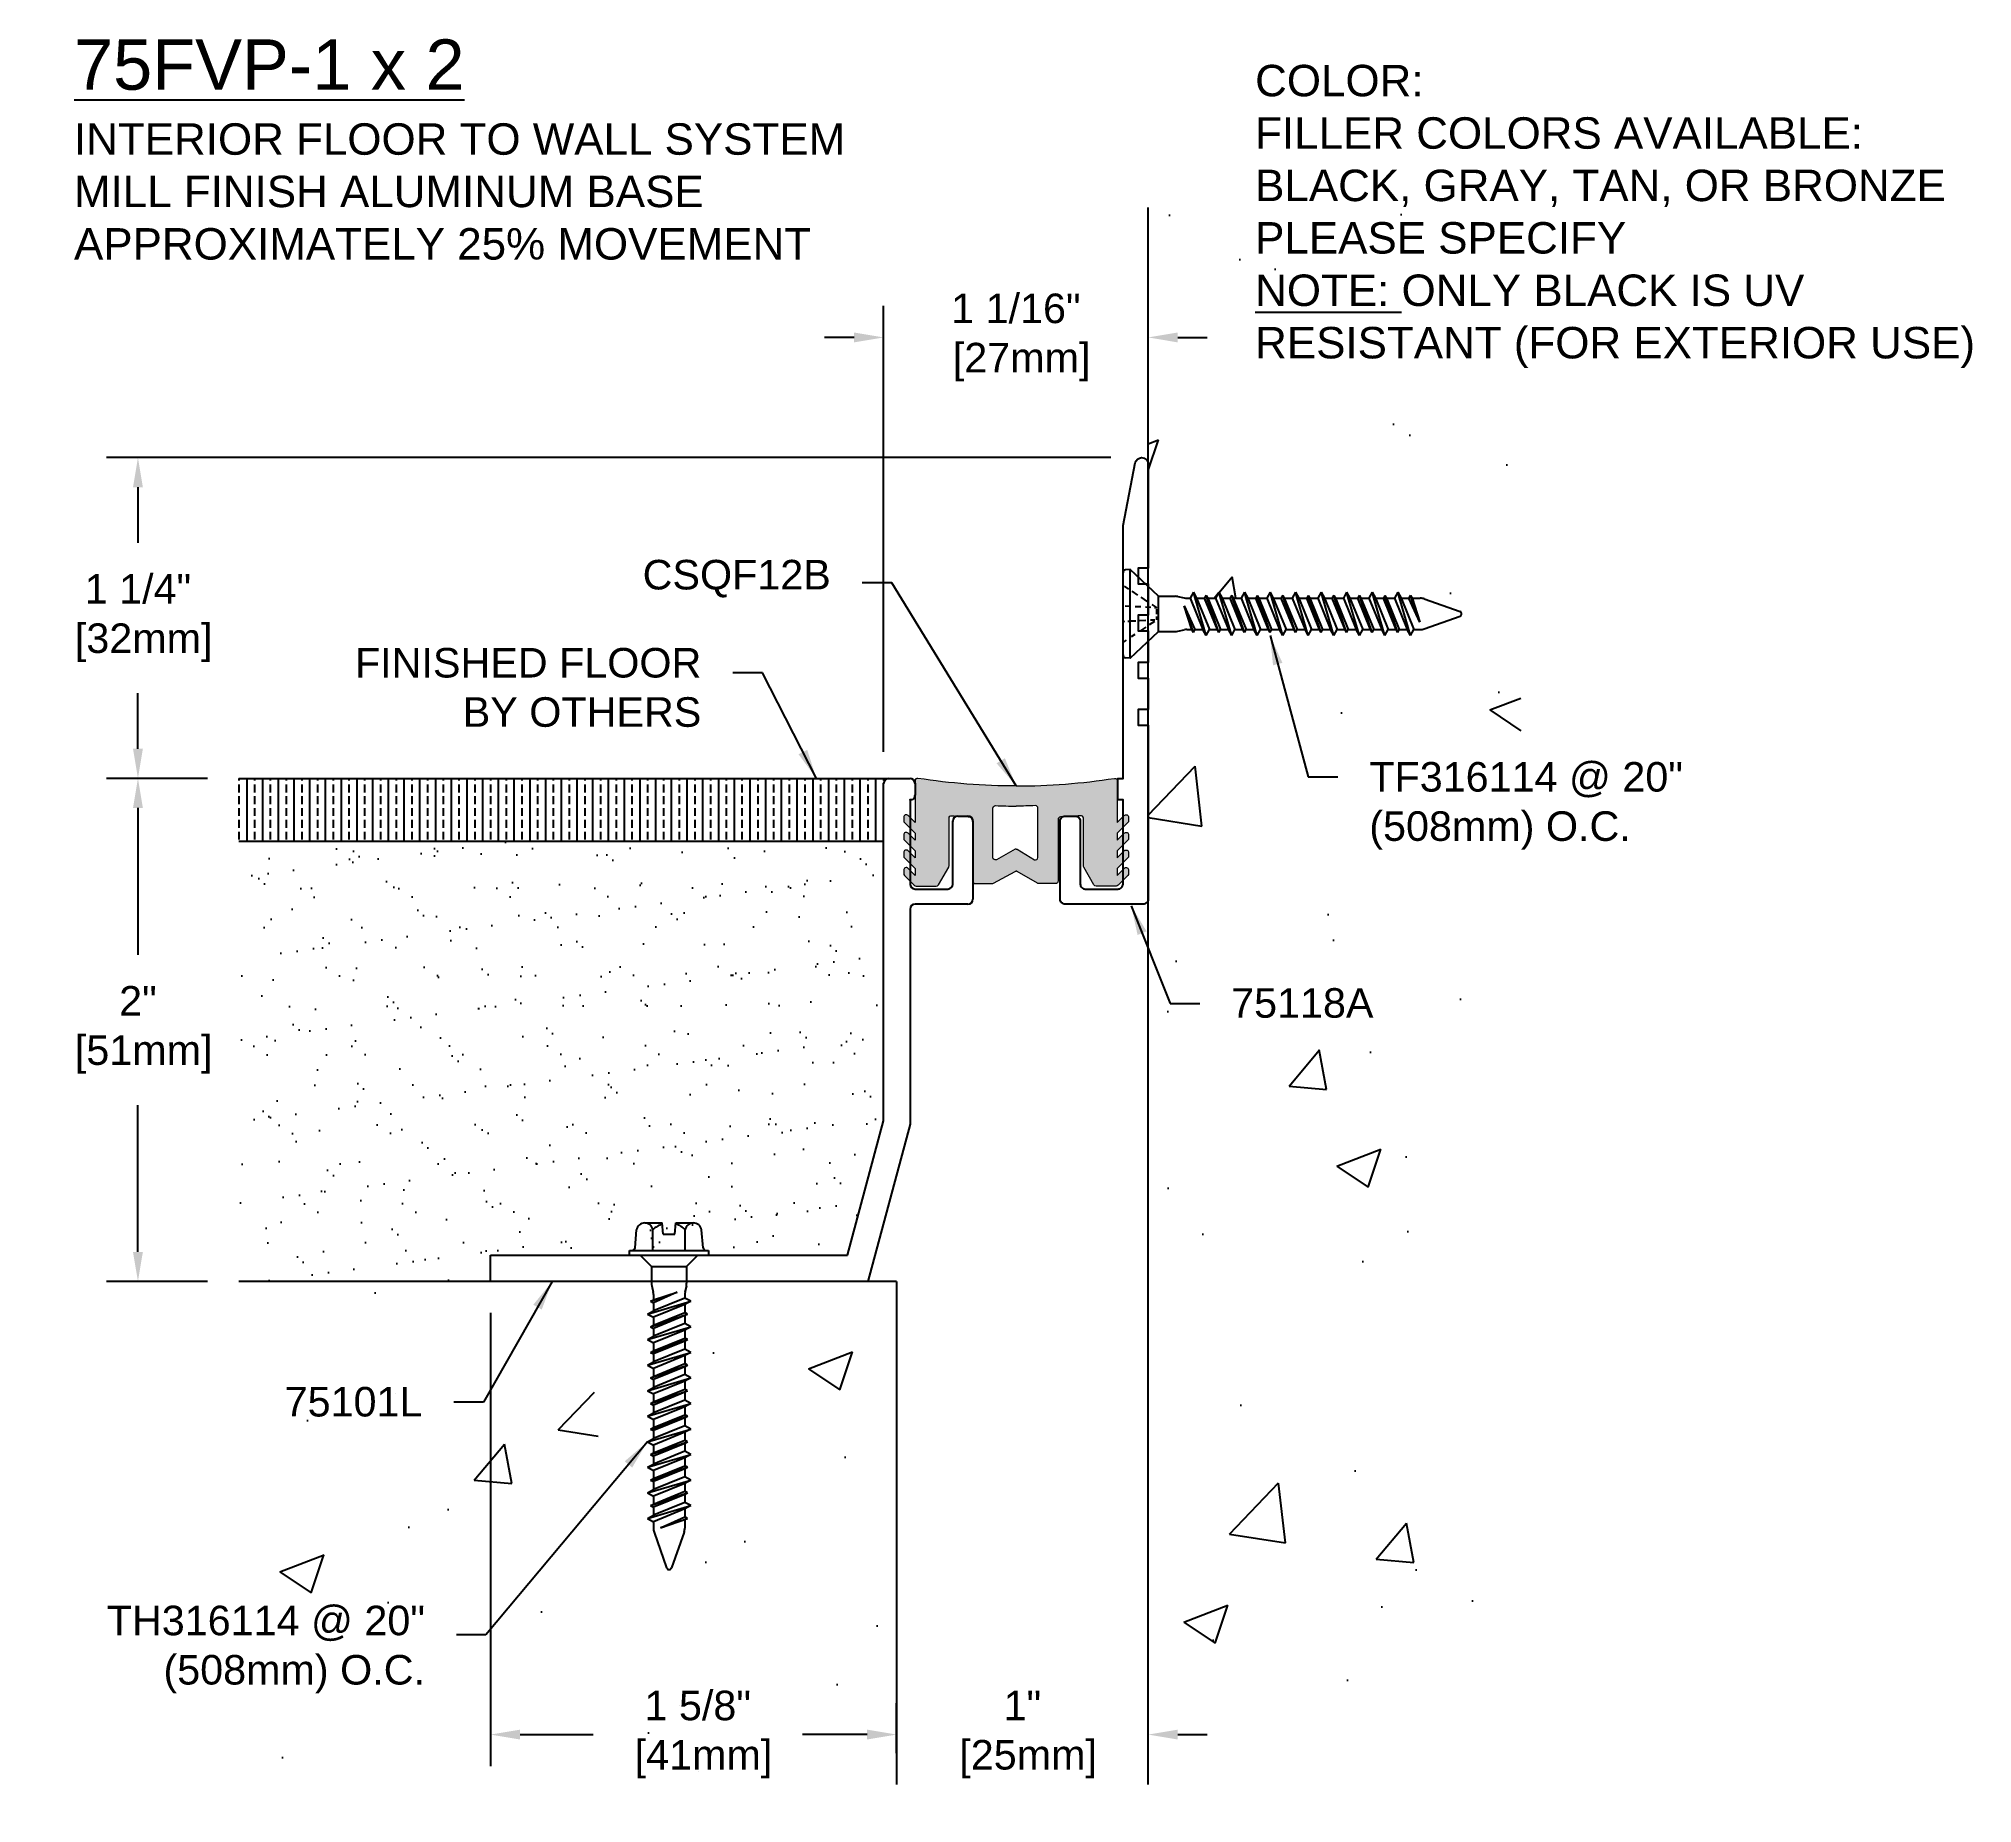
# Model space of a CAD drawing. Header units: inches. Extents: x 2.61 to 10.3, y 3.89 to 10.9.
import ezdxf

# ---------------------------------------------------------------- set-up
doc = ezdxf.new("R2010")
doc.units = ezdxf.units.IN
doc.header["$MEASUREMENT"] = 0
for name, color, linetype in [('Anchors', 4, 'Continuous'), ('Conditions', 1, 'Continuous'), ('Dimensions', 3, 'Continuous'), ('Fillers', 2, 'Continuous'), ('Metals', 7, 'Continuous'), ('Text', 2, 'Continuous')]:
    doc.layers.add(name, color=color, linetype=linetype)
doc.styles.add('ARIAL', font='arial.ttf')
doc.dimstyles.new('ARIAL', dxfattribs={"dimtxt": 0.1175, "dimasz": 0.1175, "dimexe": 0.125, "dimexo": 0.125, "dimgap": 0.125, "dimtad": 0, "dimtih": 1, "dimtoh": 1, "dimdec": 4, "dimzin": 0, "dimdsep": 46, "dimlunit": 4, "dimtxsty": 'ARIAL', "dimcen": 0.09, "dimadec": 0, "dimazin": 0, "dimtfac": 1, "dimtdec": 4, "dimtofl": 0, "dimtmove": 0, "dimatfit": 3, "dimfxl": 0, "dimfrac": 2, "dimtolj": 1, "dimtzin": 0, "dimarcsym": 0})

# ---------------------------------------------------------------- blocks, each defined once
blk = doc.blocks.new('75101L')
for p, q in [((4.9591, 5.5495), (5.0441, 5.5495)), ((4.9391, 4.1885), (4.9391, 5.5295)), ((5.0541, 5.4645), (5.0441, 5.4645)), ((5.0441, 5.4645), (5.0441, 5.1295)), ((5.0582, 5.4687), (5.0541, 5.4645)), ((5.0641, 5.5295), (5.0641, 5.4828)), ((5.2341, 5.3995), (5.2741, 5.3995)), ((5.2141, 5.1295), (5.2141, 5.3795)), ((5.2941, 5.3795), (5.2941, 5.0695)), ((5.0641, 5.1095), (5.1941, 5.1095)), ((5.0441, 5.0295), (5.0441, 4.1747)), ((5.2741, 5.0495), (5.0641, 5.0495)), ((4.796, 3.6545), (4.9391, 4.1885)), ((5.0441, 4.1747), (4.8766, 3.5495)), ((3.3766, 3.5495), (3.3766, 3.6545)), ((3.3766, 3.6545), (3.8666, 3.6545)), ((3.8666, 3.6545), (4.796, 3.6545)), ((4.8766, 3.5495), (3.3766, 3.5495))]:
    blk.add_line(p, q)
for centre, start, end in [((4.9591, 5.5295), 90, 180), ((5.0441, 5.5295), 0, 90), ((5.0441, 5.4828), 315, 0), ((5.2341, 5.3795), 90, 180), ((5.2741, 5.3795), 0, 90), ((5.0641, 5.1295), 180, 270), ((5.1941, 5.1295), 270, 0), ((5.0641, 5.0295), 90, 180), ((5.2741, 5.0695), 270, 0)]:
    blk.add_arc(centre, 0.02, start, end)
for p in [(4.9391, 5.5295), (4.9391, 5.5295), (5.0441, 5.4645), (5.0441, 5.4645), (5.0641, 5.5295), (5.0641, 5.5295), (5.0641, 5.5295), (5.2141, 5.3795), (5.2141, 5.3795), (5.2141, 5.3795), (5.2941, 5.3795), (5.2941, 5.3795)]:
    blk.add_point(p)
blk = doc.blocks.new('TF316114')
for p, q in [((-0.1634, 0), (0.1634, 0)), ((-0.1042, -0.0127), (-0.1125, 0)), ((-0.1762, -0.0285), (-0.1747, -0.0103)), ((-0.1762, -0.0285), (0.1762, -0.0285)), ((-0.1762, -0.0285), (-0.0698, -0.141)), ((-0.0815, -0.0472), (-0.0915, -0.0321)), ((-0.0533, -0.0902), (-0.0691, -0.0662)), ((-0.0308, -0.0055), (-0.0311, -0.0002)), ((-0.0297, -0.0263), (-0.0301, -0.0195)), ((-0.0284, -0.051), (-0.0294, -0.0323)), ((-0.0263, -0.091), (-0.0277, -0.065)), ((0.0274, -0.0703), (0.0286, -0.0479)), ((0.0297, -0.0255), (0.0306, -0.0085)), ((0.0662, -0.0707), (0.0485, -0.0976)), ((0.0698, -0.141), (0.1762, -0.0285)), ((0.0898, -0.0346), (0.0746, -0.0579)), ((0.1095, -0.0045), (0.0979, -0.0223)), ((0.1762, -0.0285), (0.1747, -0.0103)), ((-0.0698, -0.141), (-0.0698, -0.2081)), ((-0.0698, -0.141), (0.0698, -0.141)), ((-0.0307, -0.1248), (-0.0441, -0.1044)), ((-0.0245, -0.1261), (-0.0253, -0.1097)), ((-0.024, -0.135), (-0.0107, -0.135)), ((-0.0018, -0.135), (0.0183, -0.135)), ((0.0373, -0.1147), (0.024, -0.135)), ((0.024, -0.135), (0.0245, -0.1246)), ((0.0253, -0.1104), (0.0264, -0.0896)), ((0.0698, -0.141), (0.0698, -0.2081)), ((-0.0687, -0.2177), (-0.0633, -0.2437)), ((0.0687, -0.2177), (0.0633, -0.2437)), ((-0.0863, -0.3304), (0.0862, -0.2796)), ((-0.0737, -0.2796), (0.0321, -0.2431)), ((-0.0737, -0.2796), (-0.0623, -0.2734)), ((-0.0737, -0.2796), (-0.0623, -0.2858)), ((0.0321, -0.2431), (-0.0623, -0.2858)), ((-0.0623, -0.2734), (0.0321, -0.2431)), ((-0.0623, -0.2533), (-0.0623, -0.2734)), ((0.0622, -0.2667), (-0.0623, -0.3175)), ((-0.0623, -0.2858), (-0.0623, -0.3175)), ((0.0622, -0.2925), (-0.0623, -0.3433)), ((0.0622, -0.2925), (0.0622, -0.3242)), ((0.0622, -0.2533), (0.0622, -0.2667)), ((0.0862, -0.2796), (0.0622, -0.2667)), ((0.0862, -0.2796), (0.0622, -0.2925)), ((-0.0863, -0.3304), (-0.0623, -0.3175)), ((-0.0863, -0.3304), (-0.0623, -0.3433)), ((-0.0863, -0.4319), (0.0862, -0.3812)), ((-0.0737, -0.3812), (0.0737, -0.3304)), ((-0.0737, -0.3812), (-0.0623, -0.375)), ((-0.0737, -0.3812), (-0.0623, -0.3873)), ((-0.0623, -0.375), (0.0622, -0.3242)), ((0.0622, -0.3365), (-0.0623, -0.3873)), ((-0.0623, -0.3433), (-0.0623, -0.375)), ((0.0622, -0.3682), (-0.0623, -0.419)), ((0.0737, -0.3304), (0.0622, -0.3242)), ((0.0737, -0.3304), (0.0622, -0.3365)), ((0.0622, -0.3365), (0.0622, -0.3682)), ((0.0862, -0.3812), (0.0622, -0.3682)), ((0.0862, -0.3812), (0.0622, -0.3941)), ((-0.0863, -0.4319), (-0.0623, -0.419)), ((-0.0863, -0.4319), (-0.0623, -0.4449)), ((-0.0737, -0.4827), (0.0737, -0.4319)), ((-0.0623, -0.3873), (-0.0623, -0.419)), ((0.0622, -0.3941), (-0.0623, -0.4449)), ((-0.0623, -0.4766), (0.0622, -0.4258)), ((0.0622, -0.4381), (-0.0623, -0.4889)), ((-0.0623, -0.4449), (-0.0623, -0.4766)), ((0.0622, -0.3941), (0.0622, -0.4258)), ((0.0737, -0.4319), (0.0622, -0.4258)), ((0.0737, -0.4319), (0.0622, -0.4381)), ((0.0622, -0.4381), (0.0622, -0.4698)), ((-0.0863, -0.5335), (0.0862, -0.4827)), ((-0.0863, -0.5335), (-0.0623, -0.5206)), ((-0.0863, -0.5335), (-0.0623, -0.5464)), ((-0.0737, -0.4827), (-0.0623, -0.4766)), ((-0.0737, -0.4827), (-0.0623, -0.4889)), ((-0.0737, -0.5843), (0.0737, -0.5335)), ((0.0622, -0.4698), (-0.0623, -0.5206)), ((-0.0623, -0.4889), (-0.0623, -0.5206)), ((0.0622, -0.4956), (-0.0623, -0.5464)), ((-0.0623, -0.5781), (0.0622, -0.5273)), ((0.0862, -0.4827), (0.0622, -0.4698)), ((0.0862, -0.4827), (0.0622, -0.4956)), ((0.0622, -0.4956), (0.0622, -0.5273)), ((0.0737, -0.5335), (0.0622, -0.5273)), ((0.0737, -0.5335), (0.0622, -0.5397)), ((-0.0863, -0.6351), (0.0862, -0.5843)), ((-0.0737, -0.5843), (-0.0623, -0.5781)), ((-0.0737, -0.5843), (-0.0623, -0.5904)), ((0.0622, -0.5397), (-0.0623, -0.5904)), ((-0.0623, -0.5464), (-0.0623, -0.5781)), ((0.0622, -0.5714), (-0.0623, -0.6221)), ((-0.0623, -0.5904), (-0.0623, -0.6221)), ((0.0622, -0.5972), (-0.0623, -0.648)), ((0.0622, -0.5397), (0.0622, -0.5714)), ((0.0862, -0.5843), (0.0622, -0.5714)), ((0.0862, -0.5843), (0.0622, -0.5972)), ((0.0622, -0.5972), (0.0622, -0.6289)), ((-0.0863, -0.6351), (-0.0623, -0.6221)), ((-0.0863, -0.6351), (-0.0623, -0.648)), ((-0.0863, -0.7366), (0.0862, -0.6858)), ((-0.0737, -0.6858), (0.0737, -0.6351)), ((-0.0737, -0.6858), (-0.0623, -0.6797)), ((-0.0737, -0.6858), (-0.0623, -0.692)), ((-0.0623, -0.6797), (0.0622, -0.6289)), ((0.0622, -0.6412), (-0.0623, -0.692)), ((-0.0623, -0.648), (-0.0623, -0.6797)), ((0.0622, -0.6729), (-0.0623, -0.7237)), ((0.0737, -0.6351), (0.0622, -0.6289)), ((0.0737, -0.6351), (0.0622, -0.6412)), ((0.0622, -0.6412), (0.0622, -0.6729)), ((0.0862, -0.6858), (0.0622, -0.6729)), ((0.0862, -0.6858), (0.0622, -0.6988)), ((-0.0863, -0.7366), (-0.0623, -0.7237)), ((-0.0863, -0.7366), (-0.0623, -0.7495)), ((-0.0737, -0.7874), (0.0737, -0.7366)), ((-0.0623, -0.692), (-0.0623, -0.7237)), ((0.0622, -0.6988), (-0.0623, -0.7495)), ((-0.0623, -0.7812), (0.0622, -0.7305)), ((0.0622, -0.7428), (-0.0623, -0.7936)), ((-0.0623, -0.7495), (-0.0623, -0.7812)), ((0.0622, -0.6988), (0.0622, -0.7305)), ((0.0737, -0.7366), (0.0622, -0.7305)), ((0.0737, -0.7366), (0.0622, -0.7428)), ((0.0622, -0.7428), (0.0622, -0.7745)), ((-0.0863, -0.8382), (0.0862, -0.7874)), ((-0.0863, -0.8382), (-0.0623, -0.8253)), ((-0.0863, -0.8382), (-0.0623, -0.8511)), ((-0.0737, -0.7874), (-0.0623, -0.7812)), ((-0.0737, -0.7874), (-0.0623, -0.7936)), ((-0.0737, -0.889), (0.0737, -0.8382)), ((0.0622, -0.7745), (-0.0623, -0.8253)), ((-0.0623, -0.7936), (-0.0623, -0.8253)), ((0.0622, -0.8003), (-0.0623, -0.8511)), ((-0.0623, -0.8828), (0.0622, -0.832)), ((0.0622, -0.8444), (-0.0623, -0.8951)), ((0.0862, -0.7874), (0.0622, -0.7745)), ((0.0862, -0.7874), (0.0622, -0.8003)), ((0.0622, -0.8003), (0.0622, -0.832)), ((0.0737, -0.8382), (0.0622, -0.832)), ((0.0737, -0.8382), (0.0622, -0.8444)), ((0.0622, -0.8444), (0.0622, -0.876)), ((-0.0863, -0.9397), (0.0862, -0.889)), ((-0.0737, -0.889), (-0.0623, -0.8828)), ((-0.0737, -0.889), (-0.0623, -0.8951)), ((-0.0623, -0.8511), (-0.0623, -0.8828)), ((0.0622, -0.876), (-0.0623, -0.9268)), ((-0.0623, -0.8951), (-0.0623, -0.9268)), ((0.0622, -0.9019), (-0.0623, -0.9527)), ((0.0862, -0.889), (0.0622, -0.876)), ((0.0862, -0.889), (0.0622, -0.9019)), ((0.0622, -0.9019), (0.0622, -0.9336)), ((-0.0863, -0.9397), (-0.0623, -0.9268)), ((-0.0863, -0.9397), (-0.0623, -0.9527)), ((-0.0863, -1.0413), (0.0862, -0.9905)), ((-0.0737, -0.9905), (0.0737, -0.9397)), ((-0.0737, -0.9905), (-0.0623, -0.9844)), ((-0.0737, -0.9905), (-0.0623, -0.9967)), ((-0.0623, -0.9844), (0.0622, -0.9336)), ((0.0622, -0.9459), (-0.0623, -0.9967)), ((-0.0623, -0.9527), (-0.0623, -0.9844)), ((0.0622, -0.9776), (-0.0623, -1.0284)), ((-0.0623, -0.9967), (-0.0623, -1.0284)), ((0.0737, -0.9397), (0.0622, -0.9336)), ((0.0737, -0.9397), (0.0622, -0.9459)), ((0.0622, -0.9459), (0.0622, -0.9776)), ((0.0862, -0.9905), (0.0622, -0.9776)), ((0.0862, -0.9905), (0.0622, -1.0035)), ((-0.0863, -1.0413), (-0.0623, -1.0284)), ((-0.0863, -1.0413), (-0.0623, -1.0542)), ((-0.0737, -1.0921), (0.0737, -1.0413)), ((0.0622, -1.0035), (-0.0623, -1.0542)), ((-0.0623, -1.0859), (0.0622, -1.0351)), ((0.0622, -1.0475), (-0.0623, -1.0983)), ((-0.0623, -1.0542), (-0.0623, -1.0859)), ((0.0622, -1.0035), (0.0622, -1.0351)), ((0.0737, -1.0413), (0.0622, -1.0351)), ((0.0737, -1.0413), (0.0622, -1.0475)), ((0.0622, -1.0475), (0.0622, -1.0792)), ((-0.0863, -1.1429), (0.0862, -1.0921)), ((-0.0863, -1.1429), (-0.0623, -1.13)), ((-0.0863, -1.1429), (-0.0623, -1.1558)), ((-0.0737, -1.0921), (-0.0623, -1.0859)), ((-0.0737, -1.0921), (-0.0623, -1.0983)), ((0.0622, -1.0792), (-0.0623, -1.13)), ((-0.0623, -1.0983), (-0.0623, -1.13)), ((0.0622, -1.105), (-0.0623, -1.1558)), ((-0.0335, -1.1798), (0.0622, -1.1367)), ((-0.0335, -1.1798), (0.0737, -1.1429)), ((0.0622, -1.149), (-0.0335, -1.1798)), ((0.0862, -1.0921), (0.0622, -1.0792)), ((0.0862, -1.0921), (0.0622, -1.105)), ((0.0622, -1.105), (0.0622, -1.1367)), ((0.0737, -1.1429), (0.0622, -1.1367)), ((0.0737, -1.1429), (0.0622, -1.149)), ((0.0622, -1.149), (0.0622, -1.1817)), ((-0.0623, -1.1558), (-0.0623, -1.1817)), ((-0.0596, -1.197), (-0.0096, -1.3398)), ((0.0596, -1.197), (0.0096, -1.3398))]:
    blk.add_line(p, q)
for centre, radius, start, end in [((-0.1634, -0.0113), 0.0112, 90, 175), ((0.1634, -0.0113), 0.0112, 5, 90), ((-0.0233, -0.2081), 0.0465, 180, 191.9357), ((0.0233, -0.2081), 0.0465, 348.0643, 0), ((-0.1088, -0.2533), 0.0465, 0, 11.9357), ((0.1087, -0.2533), 0.0465, 168.0643, 180), ((-0.0158, -1.1817), 0.0465, 180, 199.30575), ((0.0158, -1.1817), 0.0465, 340.69425, 0), ((0, -1.3354), 0.0106, 204.10008, 335.89992)]:
    blk.add_arc(centre, radius, start, end)
blk = doc.blocks.new('TH316114')
for p, q in [((-0.1352, 0.029), (-0.129, 0.1001)), ((-0.0968, 0.1275), (-0.0272, 0.1275)), ((-0.0645, 0.0187), (-0.0645, 0.1001)), ((-0.0232, 0.0825), (-0.0272, 0.1275)), ((-0.0232, 0.0825), (0.0233, 0.0825)), ((0.0233, 0.0825), (0.0272, 0.1275)), ((0.0272, 0.1275), (0.0967, 0.1275)), ((0.0645, 0.0187), (0.0645, 0.1001)), ((0.1352, 0.029), (0.129, 0.1001)), ((-0.1568, 0), (-0.1568, 0.0187)), ((-0.1568, 0.0187), (0.1568, 0.0187)), ((-0.1568, 0), (0.1568, 0)), ((-0.1148, 0), (-0.0698, -0.045)), ((0.1148, 0), (0.0698, -0.045)), ((0.1568, 0.0187), (0.1568, 0)), ((-0.0698, -0.045), (-0.0698, -0.1121)), ((-0.0698, -0.045), (0.0698, -0.045)), ((0.0698, -0.045), (0.0698, -0.1121)), ((-0.0737, -0.1836), (0.0321, -0.1471)), ((-0.0687, -0.1217), (-0.0633, -0.1477)), ((-0.0623, -0.1774), (0.0321, -0.1471)), ((0.0321, -0.1471), (-0.0623, -0.1898)), ((0.0687, -0.1217), (0.0633, -0.1477)), ((-0.0862, -0.2344), (0.0863, -0.1836)), ((-0.0862, -0.2344), (-0.0623, -0.2215)), ((-0.0737, -0.1836), (-0.0623, -0.1774)), ((-0.0737, -0.1836), (-0.0623, -0.1898)), ((-0.0623, -0.1573), (-0.0623, -0.1774)), ((0.0623, -0.1707), (-0.0623, -0.2215)), ((-0.0623, -0.1898), (-0.0623, -0.2215)), ((0.0623, -0.1965), (-0.0623, -0.2473)), ((-0.0623, -0.279), (0.0623, -0.2282)), ((0.0623, -0.1573), (0.0623, -0.1707)), ((0.0863, -0.1836), (0.0623, -0.1707)), ((0.0863, -0.1836), (0.0623, -0.1965)), ((0.0623, -0.1965), (0.0623, -0.2282)), ((0.0737, -0.2344), (0.0623, -0.2282)), ((-0.0862, -0.2344), (-0.0623, -0.2473)), ((-0.0862, -0.3359), (0.0863, -0.2852)), ((-0.0737, -0.2852), (0.0737, -0.2344)), ((-0.0737, -0.2852), (-0.0623, -0.279)), ((-0.0737, -0.2852), (-0.0623, -0.2913)), ((0.0623, -0.2405), (-0.0623, -0.2913)), ((-0.0623, -0.2473), (-0.0623, -0.279)), ((0.0623, -0.2722), (-0.0623, -0.323)), ((-0.0623, -0.2913), (-0.0623, -0.323)), ((0.0623, -0.2981), (-0.0623, -0.3489)), ((0.0737, -0.2344), (0.0623, -0.2405)), ((0.0623, -0.2405), (0.0623, -0.2722)), ((0.0863, -0.2852), (0.0623, -0.2722)), ((0.0863, -0.2852), (0.0623, -0.2981)), ((0.0623, -0.2981), (0.0623, -0.3298)), ((-0.0862, -0.3359), (-0.0623, -0.323)), ((-0.0862, -0.3359), (-0.0623, -0.3489)), ((-0.0737, -0.3867), (0.0737, -0.3359)), ((-0.0737, -0.3867), (-0.0623, -0.3806)), ((-0.0623, -0.3806), (0.0623, -0.3298)), ((0.0623, -0.3421), (-0.0623, -0.3929)), ((-0.0623, -0.3489), (-0.0623, -0.3806)), ((0.0623, -0.3738), (-0.0623, -0.4246)), ((0.0737, -0.3359), (0.0623, -0.3298)), ((0.0737, -0.3359), (0.0623, -0.3421)), ((0.0623, -0.3421), (0.0623, -0.3738)), ((0.0863, -0.3867), (0.0623, -0.3738)), ((-0.0862, -0.4375), (0.0863, -0.3867)), ((-0.0862, -0.4375), (-0.0623, -0.4246)), ((-0.0862, -0.4375), (-0.0623, -0.4504)), ((-0.0737, -0.3867), (-0.0623, -0.3929)), ((-0.0737, -0.4883), (0.0737, -0.4375)), ((-0.0623, -0.3929), (-0.0623, -0.4246)), ((0.0623, -0.3996), (-0.0623, -0.4504)), ((-0.0623, -0.4821), (0.0623, -0.4313)), ((0.0623, -0.4437), (-0.0623, -0.4944)), ((-0.0623, -0.4504), (-0.0623, -0.4821)), ((0.0863, -0.3867), (0.0623, -0.3996)), ((0.0623, -0.3996), (0.0623, -0.4313)), ((0.0737, -0.4375), (0.0623, -0.4313)), ((0.0737, -0.4375), (0.0623, -0.4437)), ((0.0623, -0.4437), (0.0623, -0.4754)), ((-0.0862, -0.5391), (0.0863, -0.4883)), ((-0.0862, -0.5391), (-0.0623, -0.5261)), ((-0.0737, -0.4883), (-0.0623, -0.4821)), ((-0.0737, -0.4883), (-0.0623, -0.4944)), ((0.0623, -0.4754), (-0.0623, -0.5261)), ((-0.0623, -0.4944), (-0.0623, -0.5261)), ((0.0623, -0.5012), (-0.0623, -0.552)), ((-0.0623, -0.5837), (0.0623, -0.5329)), ((0.0863, -0.4883), (0.0623, -0.4754)), ((0.0863, -0.4883), (0.0623, -0.5012)), ((0.0623, -0.5012), (0.0623, -0.5329)), ((0.0737, -0.5391), (0.0623, -0.5329)), ((-0.0862, -0.5391), (-0.0623, -0.552)), ((-0.0862, -0.6406), (0.0863, -0.5898)), ((-0.0737, -0.5898), (0.0737, -0.5391)), ((-0.0737, -0.5898), (-0.0623, -0.5837)), ((-0.0737, -0.5898), (-0.0623, -0.596)), ((0.0623, -0.5452), (-0.0623, -0.596)), ((-0.0623, -0.552), (-0.0623, -0.5837)), ((0.0623, -0.5769), (-0.0623, -0.6277)), ((-0.0623, -0.596), (-0.0623, -0.6277)), ((0.0623, -0.6028), (-0.0623, -0.6535)), ((0.0737, -0.5391), (0.0623, -0.5452)), ((0.0623, -0.5452), (0.0623, -0.5769)), ((0.0863, -0.5898), (0.0623, -0.5769)), ((0.0863, -0.5898), (0.0623, -0.6028)), ((0.0623, -0.6028), (0.0623, -0.6345)), ((-0.0862, -0.6406), (-0.0623, -0.6277)), ((-0.0862, -0.6406), (-0.0623, -0.6535)), ((-0.0862, -0.7422), (0.0863, -0.6914)), ((-0.0737, -0.6914), (0.0737, -0.6406)), ((-0.0737, -0.6914), (-0.0623, -0.6852)), ((-0.0737, -0.6914), (-0.0623, -0.6976)), ((-0.0623, -0.6852), (0.0623, -0.6345)), ((0.0623, -0.6468), (-0.0623, -0.6976)), ((-0.0623, -0.6535), (-0.0623, -0.6852)), ((0.0623, -0.6785), (-0.0623, -0.7293)), ((0.0737, -0.6406), (0.0623, -0.6345)), ((0.0737, -0.6406), (0.0623, -0.6468)), ((0.0623, -0.6468), (0.0623, -0.6785)), ((0.0863, -0.6914), (0.0623, -0.6785)), ((0.0863, -0.6914), (0.0623, -0.7043)), ((-0.0862, -0.7422), (-0.0623, -0.7293)), ((-0.0862, -0.7422), (-0.0623, -0.7551)), ((-0.0737, -0.793), (0.0737, -0.7422)), ((-0.0623, -0.6976), (-0.0623, -0.7293)), ((0.0623, -0.7043), (-0.0623, -0.7551)), ((-0.0623, -0.7868), (0.0623, -0.736)), ((0.0623, -0.7484), (-0.0623, -0.7991)), ((-0.0623, -0.7551), (-0.0623, -0.7868)), ((0.0623, -0.7043), (0.0623, -0.736)), ((0.0737, -0.7422), (0.0623, -0.736)), ((0.0737, -0.7422), (0.0623, -0.7484)), ((0.0623, -0.7484), (0.0623, -0.78)), ((-0.0862, -0.8437), (0.0863, -0.793)), ((-0.0862, -0.8437), (-0.0623, -0.8308)), ((-0.0862, -0.8437), (-0.0623, -0.8567)), ((-0.0737, -0.793), (-0.0623, -0.7868)), ((-0.0737, -0.793), (-0.0623, -0.7991)), ((-0.0737, -0.8945), (0.0737, -0.8437)), ((0.0623, -0.78), (-0.0623, -0.8308)), ((-0.0623, -0.7991), (-0.0623, -0.8308)), ((0.0623, -0.8059), (-0.0623, -0.8567)), ((-0.0623, -0.8884), (0.0623, -0.8376)), ((0.0863, -0.793), (0.0623, -0.78)), ((0.0863, -0.793), (0.0623, -0.8059)), ((0.0623, -0.8059), (0.0623, -0.8376)), ((0.0737, -0.8437), (0.0623, -0.8376)), ((0.0737, -0.8437), (0.0623, -0.8499)), ((-0.0862, -0.9453), (0.0863, -0.8945)), ((-0.0737, -0.8945), (-0.0623, -0.8884)), ((-0.0737, -0.8945), (-0.0623, -0.9007)), ((0.0623, -0.8499), (-0.0623, -0.9007)), ((-0.0623, -0.8567), (-0.0623, -0.8884)), ((0.0623, -0.8816), (-0.0623, -0.9324)), ((-0.0623, -0.9007), (-0.0623, -0.9324)), ((0.0623, -0.9075), (-0.0623, -0.9582)), ((0.0623, -0.8499), (0.0623, -0.8816)), ((0.0863, -0.8945), (0.0623, -0.8816)), ((0.0863, -0.8945), (0.0623, -0.9075)), ((0.0623, -0.9075), (0.0623, -0.9391)), ((-0.0862, -0.9453), (-0.0623, -0.9324)), ((-0.0862, -0.9453), (-0.0623, -0.9582)), ((-0.0862, -1.0469), (0.0863, -0.9961)), ((-0.0737, -0.9961), (0.0737, -0.9453)), ((-0.0737, -0.9961), (-0.0623, -0.9899)), ((-0.0737, -0.9961), (-0.0623, -1.0023)), ((-0.0623, -0.9899), (0.0623, -0.9391)), ((0.0623, -0.9515), (-0.0623, -1.0023)), ((-0.0623, -0.9582), (-0.0623, -0.9899)), ((0.0623, -0.9832), (-0.0623, -1.034)), ((0.0737, -0.9453), (0.0623, -0.9391)), ((0.0737, -0.9453), (0.0623, -0.9515)), ((0.0623, -0.9515), (0.0623, -0.9832)), ((0.0863, -0.9961), (0.0623, -0.9832)), ((0.0863, -0.9961), (0.0623, -1.009)), ((-0.0862, -1.0469), (-0.0623, -1.034)), ((-0.0862, -1.0469), (-0.0623, -1.0598)), ((-0.0623, -1.0023), (-0.0623, -1.034)), ((0.0623, -1.009), (-0.0623, -1.0598)), ((-0.0623, -1.0598), (-0.0623, -1.0857)), ((-0.0335, -1.0838), (0.0623, -1.0407)), ((-0.0335, -1.0838), (0.0737, -1.0469)), ((0.0623, -1.053), (-0.0335, -1.0838)), ((0.0623, -1.009), (0.0623, -1.0407)), ((0.0737, -1.0469), (0.0623, -1.0407)), ((0.0737, -1.0469), (0.0623, -1.053)), ((0.0623, -1.053), (0.0623, -1.0857)), ((-0.0596, -1.101), (-0.0096, -1.2438)), ((0.0596, -1.101), (0.0096, -1.2438))]:
    blk.add_line(p, q)
for centre, radius, start, end in [((-0.0968, 0.0948), 0.0327, 9.28497, 170.71503), ((0, 0.0379), 0.0896, 107.42152, 136.04074), ((0, 0.0379), 0.0896, 43.95926, 72.57848), ((0.0967, 0.0948), 0.0327, 9.28497, 170.71503), ((-0.1464, 0.03), 0.0112, 270, 355), ((0.1464, 0.03), 0.0112, 185, 270), ((-0.0232, -0.1121), 0.0465, 180, 191.9357), ((-0.1088, -0.1573), 0.0465, 0, 11.9357), ((0.1088, -0.1573), 0.0465, 168.0643, 180), ((0.0233, -0.1121), 0.0465, 348.0643, 0), ((-0.0158, -1.0857), 0.0465, 180, 199.30575), ((0.0158, -1.0857), 0.0465, 340.69425, 0), ((0, -1.2394), 0.0106, 204.10008, 335.89992)]:
    blk.add_arc(centre, radius, start, end)
blk = doc.blocks.new('*D3')
at = {"layer": 'Defpoints', "color": 0}
for p in [(6.0197, 4.161), (6.0197, 3.9621), (7.0197, 3.9621)]:
    blk.add_point(p, dxfattribs=at)
at = {"layer": 'Dimensions', "color": 0, "lineweight": -2}
for p, q in [((6.0197, 4.0871), (6.0197, 4.286)), ((7.0197, 4.0871), (7.0197, 4.286)), ((5.9022, 4.161), (5.7847, 4.161)), ((7.1372, 4.161), (7.2547, 4.161))]:
    blk.add_line(p, q, dxfattribs=at)
at = {"layer": 'Dimensions', "color": 0}
for points in [[(5.9022, 4.1806), (5.9022, 4.1414), (6.0197, 4.161)], [(7.1372, 4.1806), (7.1372, 4.1414), (7.0197, 4.161)]]:
    blk.add_solid(points, dxfattribs=at)
at = {"layer": 'Dimensions', "color": 0, "insert": (6.5197, 4.161), "char_height": 0.1175, "attachment_point": 5, "style": 'ARIAL'}
blk.add_mtext('\\A1;1"\\P [25mm]', dxfattribs=at)
blk = doc.blocks.new('*D4')
at = {"layer": 'Defpoints', "color": 0}
for p in [(4.4055, 5.9621), (4.4055, 4.161), (6.0197, 3.9621)]:
    blk.add_point(p, dxfattribs=at)
at = {"layer": 'Dimensions', "color": 0, "lineweight": -2}
for p, q in [((4.4055, 5.8371), (4.4055, 4.036)), ((6.0197, 4.0871), (6.0197, 4.286)), ((4.523, 4.161), (4.8131, 4.161)), ((5.9022, 4.161), (5.6453, 4.161))]:
    blk.add_line(p, q, dxfattribs=at)
at = {"layer": 'Dimensions', "color": 0}
for points in [[(4.523, 4.1806), (4.523, 4.1414), (4.4055, 4.161)], [(5.9022, 4.1806), (5.9022, 4.1414), (6.0197, 4.161)]]:
    blk.add_solid(points, dxfattribs=at)
at = {"layer": 'Dimensions', "color": 0, "insert": (5.2292, 4.161), "char_height": 0.1175, "attachment_point": 5, "style": 'ARIAL'}
blk.add_mtext('\\A1;1 5/8"\\P [41mm]', dxfattribs=at)
blk = doc.blocks.new('*D5')
at = {"layer": 'Defpoints', "color": 0}
for p in [(3.4055, 7.9621), (3.0039, 5.9621), (3.4055, 5.9621)]:
    blk.add_point(p, dxfattribs=at)
at = {"layer": 'Dimensions', "color": 0, "lineweight": -2}
for p, q in [((3.2805, 7.9621), (2.8789, 7.9621)), ((3.0039, 7.8446), (3.0039, 7.2606)), ((3.0039, 6.0796), (3.0039, 6.6636)), ((3.2805, 5.9621), (2.8789, 5.9621))]:
    blk.add_line(p, q, dxfattribs=at)
at = {"layer": 'Dimensions', "color": 0}
for points in [[(2.9843, 7.8446), (3.0235, 7.8446), (3.0039, 7.9621)], [(2.9843, 6.0796), (3.0235, 6.0796), (3.0039, 5.9621)]]:
    blk.add_solid(points, dxfattribs=at)
at = {"layer": 'Dimensions', "color": 0, "insert": (3.0039, 6.9621), "char_height": 0.1175, "attachment_point": 5, "style": 'ARIAL'}
blk.add_mtext('\\A1;2"\\P [51mm]', dxfattribs=at)
blk = doc.blocks.new('*D6')
at = {"layer": 'Defpoints', "color": 0}
for p in [(5.968, 9.7148), (7.0197, 9.2309), (5.968, 7.9421)]:
    blk.add_point(p, dxfattribs=at)
at = {"layer": 'Dimensions', "color": 0, "lineweight": -2}
for p, q in [((5.968, 8.0671), (5.968, 9.8398)), ((7.0197, 9.3559), (7.0197, 9.8398)), ((5.8505, 9.7148), (5.733, 9.7148)), ((7.1372, 9.7148), (7.2547, 9.7148))]:
    blk.add_line(p, q, dxfattribs=at)
at = {"layer": 'Dimensions', "color": 0}
for points in [[(5.8505, 9.7344), (5.8505, 9.6952), (5.968, 9.7148)], [(7.1372, 9.7344), (7.1372, 9.6952), (7.0197, 9.7148)]]:
    blk.add_solid(points, dxfattribs=at)
at = {"layer": 'Dimensions', "color": 0, "insert": (6.4939, 9.7148), "char_height": 0.1175, "attachment_point": 5, "style": 'ARIAL'}
blk.add_mtext('\\A1;1 1/16"\\P [27mm]', dxfattribs=at)
blk = doc.blocks.new('*D7')
at = {"layer": 'Defpoints', "color": 0}
for p in [(6.9962, 9.237), (3.0039, 7.9621), (3.4055, 7.9621)]:
    blk.add_point(p, dxfattribs=at)
at = {"layer": 'Dimensions', "color": 0, "lineweight": -2}
for p, q in [((6.8712, 9.237), (2.8789, 9.237)), ((3.0039, 9.1195), (3.0039, 8.8988)), ((3.0039, 8.0796), (3.0039, 8.3003)), ((3.2805, 7.9621), (2.8789, 7.9621))]:
    blk.add_line(p, q, dxfattribs=at)
at = {"layer": 'Dimensions', "color": 0}
for points in [[(2.9843, 9.1195), (3.0235, 9.1195), (3.0039, 9.237)], [(2.9843, 8.0796), (3.0235, 8.0796), (3.0039, 7.9621)]]:
    blk.add_solid(points, dxfattribs=at)
at = {"layer": 'Dimensions', "color": 0, "insert": (3.0039, 8.5995), "char_height": 0.1175, "attachment_point": 5, "style": 'ARIAL'}
blk.add_mtext('\\A1;1 1/4"\\P [32mm]', dxfattribs=at)
blk = doc.blocks.new('75118A')
blk.add_lwpolyline([(-0.0059, 1.2676), (-0.0059, 1.1426), (-0.0459, 1.1426), (-0.0459, 1.0801), (-0.0059, 1.0801), (-0.0059, 0.9551), (-0.0459, 0.9551), (-0.0459, 0.8926), (-0.0059, 0.8926), (-0.0059, 0.7676), (-0.0459, 0.7676), (-0.0459, 0.7051), (-0.0059, 0.7051), (-0.0059, 0.0141, -0.414214), (-0.0259, -0.0059), (-0.3359, -0.0059, -0.414214), (-0.3559, 0.0141), (-0.3559, 0.3241, -0.414214), (-0.3359, 0.3441), (-0.2959, 0.3441, -0.414214), (-0.2759, 0.3241), (-0.2759, 0.0741, 0.414214), (-0.2559, 0.0541), (-0.1259, 0.0541, 0.414214), (-0.1059, 0.0741), (-0.1059, 0.4091), (-0.1259, 0.4091), (-0.1259, 0.4941), (-0.1059, 0.4941), (-0.1059, 1.4991), (-0.0574, 1.7481, -0.358944), (-0.0319, 1.7691, -0.414214), (-0.0059, 1.7431), (-0.0059, 1.3301), (-0.0459, 1.3301), (-0.0459, 1.2676)], format="xyb", close=True)
blk = doc.blocks.new('CSQF12B')
h = blk.add_hatch(color=256)
h.dxf.hatch_style = 1
h.paths.add_polyline_path([(0.0565, 0.4282, 0.460373), (0.045, 0.4183), (0.045, 0.2524), (0.0171, 0.2804, 0.668179), (0, 0.2733), (0, 0.2591, 0.198912), (0.0029, 0.2521), (0.045, 0.21), (0.045, 0.1824), (0.0171, 0.2104, 0.668179), (0, 0.2033), (0, 0.1891, 0.198912), (0.0029, 0.1821), (0.045, 0.14), (0.045, 0.1124), (0.0171, 0.1404, 0.668179), (0, 0.1333), (0, 0.1191, 0.198912), (0.0029, 0.1121), (0.045, 0.07), (0.045, 0.0424), (0.0171, 0.0704, 0.668179), (0, 0.0633), (0, 0.0491, 0.198912), (0.0029, 0.0421), (0.0421, 0.0029, 0.198912), (0.0491, 0), (0.1292, 0, 0.267949), (0.1379, 0.005), (0.1787, 0.0756, 0.131652), (0.18, 0.0806), (0.18, 0.2698, -0.442532), (0.191, 0.2797, 0.004205), (0.2648, 0.2748, -0.402093), (0.2744, 0.2648), (0.2744, 0.02, 0.414214), (0.2844, 0.01), (0.3522, 0.01, 0.107936), (0.3563, 0.0109), (0.4428, 0.0581, -0.107936), (0.447, 0.059, -0.107936), (0.4512, 0.0581), (0.5316, 0.0109, 0.107936), (0.5357, 0.01), (0.6036, 0.01, 0.414214), (0.6136, 0.02), (0.6136, 0.2648, -0.404634), (0.6232, 0.2748, 0.003884), (0.703, 0.2797, -0.442532), (0.714, 0.2698), (0.714, 0.0806, 0.131652), (0.7153, 0.0756), (0.7561, 0.005, 0.267949), (0.7648, 0), (0.8449, 0, 0.198912), (0.8519, 0.0029), (0.8911, 0.0421, 0.198912), (0.894, 0.0491), (0.894, 0.0633, 0.668179), (0.8769, 0.0704), (0.849, 0.0424), (0.849, 0.07), (0.8911, 0.1121, 0.198912), (0.894, 0.1191), (0.894, 0.1333, 0.668179), (0.8769, 0.1404), (0.849, 0.1124), (0.849, 0.14), (0.8911, 0.1821, 0.198912), (0.894, 0.1891), (0.894, 0.2033, 0.668179), (0.8769, 0.2104), (0.849, 0.1824), (0.849, 0.21), (0.8911, 0.2521, 0.198912), (0.894, 0.2591), (0.894, 0.2733, 0.668179), (0.8769, 0.2804), (0.849, 0.2524), (0.849, 0.4183, 0.460373), (0.8375, 0.4282, -0.038767), (0.447, 0.3978, -0.038767)])
h.paths.add_polyline_path([(0.447, 0.3179, 0.010105), (0.523, 0.3197, -0.429277), (0.5336, 0.3097), (0.5336, 0.1136, -0.546586), (0.5194, 0.1045), (0.4512, 0.1461, 0.107936), (0.447, 0.147, 0.107936), (0.4428, 0.1461), (0.3685, 0.1045, -0.546586), (0.3544, 0.1136), (0.3544, 0.3097, -0.42734), (0.3648, 0.3197, 0.009366)], flags=16)
at = {"color": 7, "linetype": 'Continuous', "lineweight": 15}
for points in [[(0.447, 0.3978, -0.038767), (0.0565, 0.4282, 0.460373), (0.045, 0.4183), (0.045, 0.2524), (0.0171, 0.2804, 0.668179), (0, 0.2733), (0, 0.2591, 0.198912), (0.0029, 0.2521), (0.045, 0.21), (0.045, 0.1824), (0.0171, 0.2104, 0.668179), (0, 0.2033), (0, 0.1891, 0.198912), (0.0029, 0.1821), (0.045, 0.14), (0.045, 0.1124), (0.0171, 0.1404, 0.668179), (0, 0.1333), (0, 0.1191, 0.198912), (0.0029, 0.1121), (0.045, 0.07), (0.045, 0.0424), (0.0171, 0.0704, 0.668179), (0, 0.0633), (0, 0.0491, 0.198912), (0.0029, 0.0421), (0.0421, 0.0029, 0.198912), (0.0491, 0), (0.1292, 0, 0.267949), (0.1379, 0.005), (0.1787, 0.0756, 0.131652), (0.18, 0.0806), (0.18, 0.2698, -0.442532), (0.191, 0.2797, 0.004223), (0.2651, 0.2748, -0.392684), (0.2744, 0.2648), (0.2744, 0.02, 0.414214), (0.2844, 0.01), (0.3522, 0.01, 0.107936), (0.3563, 0.0109), (0.4428, 0.0581, -0.107936), (0.447, 0.059, -0.107936)], [(0.447, 0.3978, 0.038767), (0.8375, 0.4282, -0.460373), (0.849, 0.4183), (0.849, 0.2524), (0.8769, 0.2804, -0.668179), (0.894, 0.2733), (0.894, 0.2591, -0.198912), (0.8911, 0.2521), (0.849, 0.21), (0.849, 0.1824), (0.8769, 0.2104, -0.668179), (0.894, 0.2033), (0.894, 0.1891, -0.198912), (0.8911, 0.1821), (0.849, 0.14), (0.849, 0.1124), (0.8769, 0.1404, -0.668179), (0.894, 0.1333), (0.894, 0.1191, -0.198912), (0.8911, 0.1121), (0.849, 0.07), (0.849, 0.0424), (0.8769, 0.0704, -0.668179), (0.894, 0.0633), (0.894, 0.0491, -0.198912), (0.8911, 0.0421), (0.8519, 0.0029, -0.198912), (0.8449, 0), (0.7648, 0, -0.267949), (0.7561, 0.005), (0.7153, 0.0756, -0.131652), (0.714, 0.0806), (0.714, 0.2698, 0.442532), (0.703, 0.2797, -0.003904), (0.6228, 0.2748, 0.392684), (0.6136, 0.2648), (0.6136, 0.02, -0.414214), (0.6036, 0.01), (0.5357, 0.01, -0.107936), (0.5316, 0.0109), (0.4512, 0.0581, 0.107936), (0.447, 0.059, 0.107936)], [(0.447, 0.147, 0.107936), (0.4428, 0.1461), (0.3685, 0.1045, -0.546586), (0.3544, 0.1136), (0.3544, 0.3097, -0.42533), (0.3647, 0.3197, 0.009374), (0.447, 0.3179, 0.009374)], [(0.447, 0.147, -0.107936), (0.4512, 0.1461), (0.5194, 0.1045, 0.546586), (0.5336, 0.1136), (0.5336, 0.3097, 0.42533), (0.5232, 0.3197, -0.010123), (0.447, 0.3179, -0.009374)]]:
    blk.add_lwpolyline(points, format="xyb", dxfattribs=at)

msp = doc.modelspace()

# ---------------------------------------------------------------- hatches: boundary and pattern name
at = {"layer": 'Conditions'}
h = msp.add_hatch(dxfattribs=at)
h.set_pattern_fill('AR-CONC', color=256, scale=0.25, style=0)
h.paths.add_polyline_path([(8.50121, 10.23093), (7.01972, 10.23093), (7.01972, 8.7245), (7.06072, 8.68568), (7.13267, 8.68568), (7.1634, 8.67919, 0.0521265), (7.17301, 8.67818), (7.18638, 8.67818), (7.19931, 8.70218), (7.21223, 8.67818), (7.24393, 8.67818), (7.25009, 8.68963), (7.25625, 8.67818), (7.28795, 8.67818), (7.30087, 8.70218), (7.3138, 8.67818), (7.34549, 8.67818), (7.35165, 8.68963), (7.35782, 8.67818), (7.38951, 8.67818), (7.40243, 8.70218), (7.41536, 8.67818), (7.44705, 8.67818), (7.45322, 8.68963), (7.45938, 8.67818), (7.49107, 8.67818), (7.504, 8.70218), (7.51692, 8.67818), (7.54862, 8.67818), (7.55478, 8.68963), (7.56094, 8.67818), (7.59263, 8.67818), (7.60556, 8.70218), (7.61848, 8.67818), (7.65018, 8.67818), (7.65634, 8.68963), (7.6625, 8.67818), (7.6942, 8.67818), (7.70712, 8.70218), (7.72005, 8.67818), (7.75174, 8.67818), (7.7579, 8.68963), (7.76407, 8.67818), (7.79576, 8.67818), (7.80868, 8.70218), (7.82161, 8.67818), (7.8533, 8.67818), (7.85947, 8.68963), (7.86563, 8.67818), (7.89732, 8.67818), (7.91025, 8.70218), (7.92317, 8.67818), (7.95487, 8.67818), (7.96103, 8.68963), (7.96719, 8.67818), (7.99888, 8.67818), (8.01181, 8.70218), (8.02473, 8.67818), (8.05643, 8.67818), (8.06259, 8.68963), (8.06875, 8.67818), (8.10138, 8.67818, -0.084437), (8.11675, 8.67557), (8.2578, 8.62616, -0.7741233), (8.2578, 8.60571), (8.11675, 8.5563, -0.084437), (8.10138, 8.55368), (8.07552, 8.55368), (8.06259, 8.52968), (8.04967, 8.55368), (8.01797, 8.55368), (8.01181, 8.54224), (8.00565, 8.55368), (7.97395, 8.55368), (7.96103, 8.52968), (7.9481, 8.55368), (7.91641, 8.55368), (7.91025, 8.54224), (7.90408, 8.55368), (7.87239, 8.55368), (7.85947, 8.52968), (7.84654, 8.55368), (7.81485, 8.55368), (7.80868, 8.54224), (7.80252, 8.55368), (7.77083, 8.55368), (7.7579, 8.52968), (7.74498, 8.55368), (7.71329, 8.55368), (7.70712, 8.54224), (7.70096, 8.55368), (7.66927, 8.55368), (7.65634, 8.52968), (7.64342, 8.55368), (7.61172, 8.55368), (7.60556, 8.54224), (7.5994, 8.55368), (7.5677, 8.55368), (7.55478, 8.52968), (7.54185, 8.55368), (7.51016, 8.55368), (7.504, 8.54224), (7.49783, 8.55368), (7.46614, 8.55368), (7.45322, 8.52968), (7.44029, 8.55368), (7.4086, 8.55368), (7.40243, 8.54224), (7.39627, 8.55368), (7.36458, 8.55368), (7.35165, 8.52968), (7.33873, 8.55368), (7.30704, 8.55368), (7.30087, 8.54224), (7.29471, 8.55368), (7.26302, 8.55368), (7.25009, 8.52968), (7.23717, 8.55368), (7.20547, 8.55368), (7.19931, 8.54224), (7.19315, 8.55368), (7.17301, 8.55368, 0.0521265), (7.1634, 8.55268), (7.13267, 8.54618), (7.06072, 8.54618), (7.01972, 8.50737), (7.01972, 3.9621), (8.50121, 3.9621)])
h.paths.add_polyline_path([(5.99925, 5.9621), (5.9055, 5.9621), (4.96525, 5.9621), (4.96525, 5.95015), (4.95876, 5.91942, 0.0521265), (4.95775, 5.9098), (4.95775, 5.89643), (4.98175, 5.88351), (4.95775, 5.87058), (4.95775, 5.83889), (4.96919, 5.83273), (4.95775, 5.82656), (4.95775, 5.79487), (4.98175, 5.78195), (4.95775, 5.76902), (4.95775, 5.73733), (4.96919, 5.73116), (4.95775, 5.725), (4.95775, 5.69331), (4.98175, 5.68038), (4.95775, 5.66746), (4.95775, 5.63577), (4.96919, 5.6296), (4.95775, 5.62344), (4.95775, 5.59175), (4.98175, 5.57882), (4.95775, 5.5659), (4.95775, 5.5342), (4.96919, 5.52804), (4.95775, 5.52188), (4.95775, 5.49018), (4.98175, 5.47726), (4.95775, 5.46433), (4.95775, 5.43264), (4.96919, 5.42648), (4.95775, 5.42031), (4.95775, 5.38862), (4.98175, 5.3757), (4.95775, 5.36277), (4.95775, 5.33108), (4.96919, 5.32491), (4.95775, 5.31875), (4.95775, 5.28706), (4.98175, 5.27413), (4.95775, 5.26121), (4.95775, 5.22952), (4.96919, 5.22335), (4.95775, 5.21719), (4.95775, 5.1855), (4.98175, 5.17257), (4.95775, 5.15965), (4.95775, 5.12795), (4.96919, 5.12179), (4.95775, 5.11563), (4.95775, 5.08393), (4.98175, 5.07101), (4.95775, 5.05808), (4.95775, 5.02639), (4.96919, 5.02023), (4.95775, 5.01406), (4.95775, 4.98144, -0.084437), (4.95514, 4.96607), (4.90572, 4.82502, -0.7741233), (4.88528, 4.82502), (4.83586, 4.96607, -0.084437), (4.83325, 4.98144), (4.83325, 5.0073), (4.80925, 5.02023), (4.83325, 5.03315), (4.83325, 5.06485), (4.82181, 5.07101), (4.83325, 5.07717), (4.83325, 5.10887), (4.80925, 5.12179), (4.83325, 5.13471), (4.83325, 5.16641), (4.82181, 5.17257), (4.83325, 5.17873), (4.83325, 5.21043), (4.80925, 5.22335), (4.83325, 5.23628), (4.83325, 5.26797), (4.82181, 5.27413), (4.83325, 5.2803), (4.83325, 5.31199), (4.80925, 5.32491), (4.83325, 5.33784), (4.83325, 5.36953), (4.82181, 5.3757), (4.83325, 5.38186), (4.83325, 5.41355), (4.80925, 5.42648), (4.83325, 5.4394), (4.83325, 5.4711), (4.82181, 5.47726), (4.83325, 5.48342), (4.83325, 5.51512), (4.80925, 5.52804), (4.83325, 5.54096), (4.83325, 5.57266), (4.82181, 5.57882), (4.83325, 5.58498), (4.83325, 5.61668), (4.80925, 5.6296), (4.83325, 5.64253), (4.83325, 5.67422), (4.82181, 5.68038), (4.83325, 5.68655), (4.83325, 5.71824), (4.80925, 5.73116), (4.83325, 5.74409), (4.83325, 5.77578), (4.82181, 5.78195), (4.83325, 5.78811), (4.83325, 5.8198), (4.80925, 5.83273), (4.83325, 5.84565), (4.83325, 5.87735), (4.82181, 5.88351), (4.83325, 5.88967), (4.83325, 5.9098, 0.0521265), (4.83224, 5.91942), (4.82575, 5.95015), (4.82575, 5.9621), (4.4055, 5.9621), (3.4055, 5.9621), (3.4055, 3.9621), (5.99925, 3.9621)])
h.paths.add_polyline_path([(3.5713, 5.5731), (4.16417, 5.5731), (4.16417, 5.39437), (3.5713, 5.39437)], flags=24)
h.paths.add_polyline_path([(2.60929, 4.78155), (4.1743, 4.78155), (4.1743, 4.37228), (2.60929, 4.37228)], flags=9)
h = msp.add_hatch(dxfattribs=at)
h.set_pattern_fill('ANSI33', color=256, scale=0.25, angle=45, style=0)
h.paths.add_polyline_path([(5.968, 7.9421, -0.4142136), (5.988, 7.9621), (3.4055, 7.9621), (3.4055, 7.7121), (5.968, 7.7121)])
h = msp.add_hatch(dxfattribs=at)
h.set_pattern_fill('AR-SAND', color=256, scale=0.125, style=0)
h.paths.add_polyline_path([(5.968, 7.7121), (3.4055, 7.7121), (3.4055, 5.9621), (4.4055, 5.9621), (4.4055, 6.0671), (4.73875, 6.0671), (4.73875, 6.08585), (4.74907, 6.08585, 0.3888787), (4.76028, 6.09612), (4.7665, 6.1672, -0.3675075), (4.79875, 6.1946), (4.86831, 6.1946), (4.87225, 6.1496), (4.91875, 6.1496), (4.92269, 6.1946), (4.99225, 6.1946, -0.3675075), (5.0245, 6.1672), (5.03072, 6.09612, 0.3888787), (5.04193, 6.08585), (5.05225, 6.08585), (5.05225, 6.0671), (5.82493, 6.0671), (5.968, 6.60104)])

# ---------------------------------------------------------------- linework, layer by layer
for p, q in [((3.4055, 7.9621), (5.988, 7.9621)), ((3.4055, 7.7121), (5.968, 7.7121)), ((6.01972, 5.9621), (3.4055, 5.9621)), ((6.01972, 5.9621), (6.01972, 3.9621))]:
    msp.add_line(p, q, dxfattribs=at)
msp.add_lwpolyline([(7.01972, 3.9621), (7.01972, 10.23093)], dxfattribs=at)

# ---------------------------------------------------------------- block references
msp.add_blockref('75118A', (7.02557, 7.46796))
at = {"layer": 'Anchors', "rotation": 90}
msp.add_blockref('TF316114', (6.91972, 8.61593), dxfattribs=at)
at = {"layer": 'Anchors'}
msp.add_blockref('TH316114', (5.11522, 6.0671), dxfattribs=at)
at = {"layer": 'Fillers'}
msp.add_blockref('CSQF12B', (6.048, 7.53397), dxfattribs=at)
at = {"layer": 'Metals'}
msp.add_blockref('75101L', (1.02891, 2.41256), dxfattribs=at)

# ---------------------------------------------------------------- texts
at = {"layer": 'Fillers', "char_height": 0.1175, "style": 'ARIAL'}
for s, insert, attachment_point in [('\\A1;TF316114 @ 20"\\P(508mm) O.C.', (7.89866, 8.02696), 1), ('\\A1;75118A', (7.34945, 7.0089), 7), ('\\A1;75101L', (4.1348, 5.42374), 9), ('TH316114 @ 20"\\P(508mm) O.C.', (4.14492, 4.49893), 6)]:
    msp.add_mtext(s, dxfattribs=dict(at, insert=insert, attachment_point=attachment_point))
at = {"layer": 'Text', "attachment_point": 1, "style": 'ARIAL'}
for s, insert, char_height, width in [('{\\L75FVP-1 x 2\\P\\H0.625x;\\lINTERIOR FLOOR TO WALL SYSTEM\\PMILL FINISH ALUMINUM BASE\\PAPPROXIMATELY 25% MOVEMENT}', (2.74974, 10.89947), 0.2, 3.6875), ('COLOR:{\\L                   \\~\\P}FILLER COLORS AVAILABLE:\\PBLACK, GRAY, TAN, OR BRONZE\\PPLEASE SPECIFY\\P{\\LNOTE:} ONLY BLACK IS UV RESISTANT (FOR EXTERIOR USE)', (7.44487, 10.79836), 0.125, 2.875)]:
    msp.add_mtext(s, dxfattribs=dict(at, insert=insert, char_height=char_height, width=width))
at = {"layer": 'Text', "char_height": 0.1175, "style": 'ARIAL'}
for s, insert, attachment_point in [('\\A1;CSQF12B', (5.75805, 8.68078), 9), ('FINISHED FLOOR\\PBY OTHERS', (5.24347, 8.32294), 6)]:
    msp.add_mtext(s, dxfattribs=dict(at, insert=insert, attachment_point=attachment_point))

# ---------------------------------------------------------------- dimensions: what is measured, and where the dimension line sits
at = {"layer": 'Dimensions'}
for base, p1, p2, picture, middle in [((5.968, 9.71481), (7.01972, 9.23093), (5.968, 7.9421), '*D6', (6.49386, 9.71481)), ((4.4055, 4.16103), (6.01972, 3.9621), (4.4055, 5.9621), '*D4', (5.22919, 4.16103)), ((6.01972, 4.16103), (7.01972, 3.9621), (6.01972, 3.9621), '*D3', (6.51972, 4.16103))]:
    dim = msp.add_linear_dim(base=base, p1=p1, p2=p2, dimstyle='ARIAL', override={"dimpost": '\\X'}, dxfattribs=at)
    dim.commit()
    dim.dimension.update_dxf_attribs({"geometry": picture, "text_midpoint": middle, "dimtype": 160})
for base, p1, p2, picture, middle in [((3.00391, 7.9621), (6.9962, 9.23698), (3.4055, 7.9621), '*D7', (3.00391, 8.59954)), ((3.00391, 5.9621), (3.4055, 7.9621), (3.4055, 5.9621), '*D5', (3.00391, 6.9621))]:
    dim = msp.add_linear_dim(base=base, p1=p1, p2=p2, angle=90, dimstyle='ARIAL', override={"dimpost": '\\X'}, dxfattribs=at)
    dim.commit()
    dim.dimension.update_dxf_attribs({"geometry": picture, "text_midpoint": middle, "dimtype": 160})

# ---------------------------------------------------------------- leaders
at = {"layer": 'Fillers', "annotation_type": 0, "has_hookline": 1}
for points, hookline_direction, text_width in [([(7.504, 8.52968), (7.65616, 7.96821), (7.77366, 7.96821)], 0, 1.23543), ([(6.95202, 7.45593), (7.10695, 7.06765), (7.22445, 7.06765)], 0, 0.55841), ([(4.6505, 5.9621), (4.3773, 5.48249), (4.2598, 5.48249)], 1, 0.53412), ([(5.02897, 5.32491), (4.38742, 4.55768), (4.26992, 4.55768)], 1, 1.25371)]:
    msp.add_leader(points, dimstyle='ARIAL', dxfattribs=dict(at, hookline_direction=hookline_direction, text_width=text_width))
at = {"layer": 'Text'}
msp.add_leader([(6.495, 7.93182), (6.00055, 8.73953), (5.88305, 8.73953)], dimstyle='ARIAL', dxfattribs=at)
at = {"layer": 'Text', "annotation_type": 0, "has_hookline": 1, "hookline_direction": 1, "text_width": 1.36159}
msp.add_leader([(5.70068, 7.9621), (5.48597, 8.38169), (5.36847, 8.38169)], dimstyle='ARIAL', dxfattribs=at)

doc.saveas('drawing.dxf')
